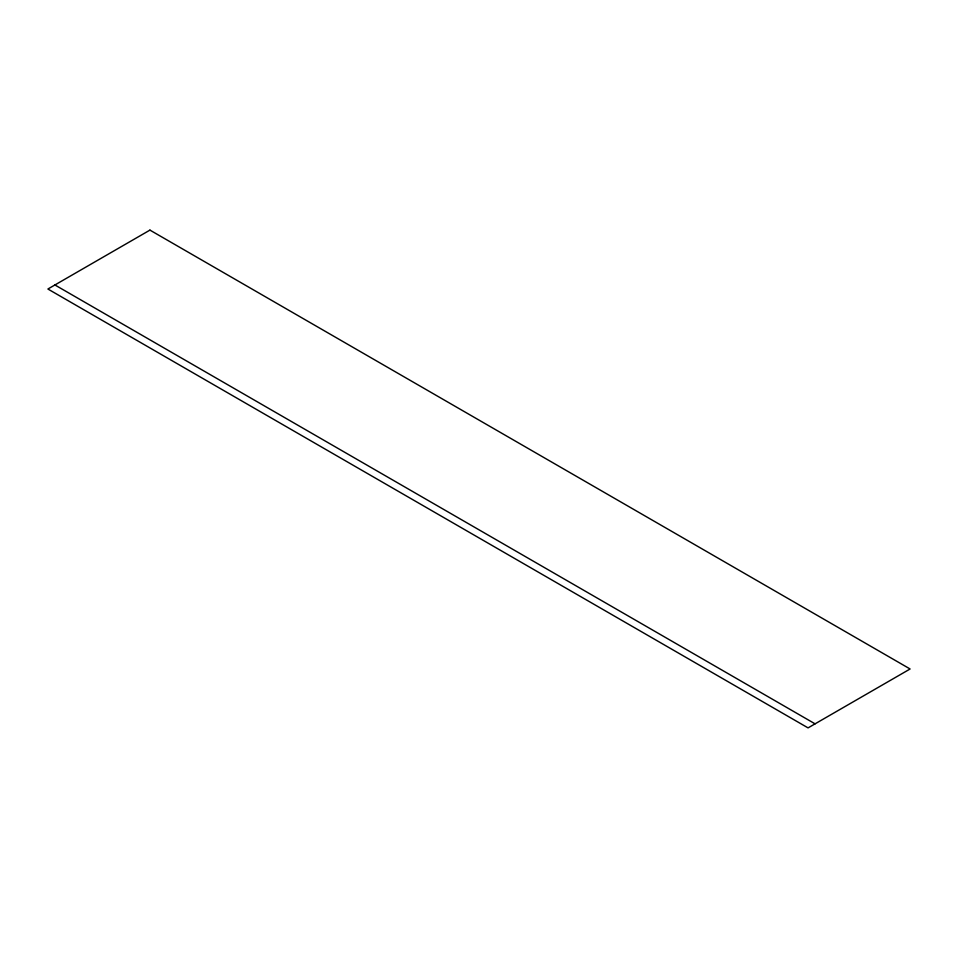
<?xml version="1.0" encoding="UTF-8"?>
<svg xmlns="http://www.w3.org/2000/svg" width="958" height="958" viewBox="0 0 958 958"><rect width="100%" height="100%" fill="white"/><g stroke="black" fill="none" stroke-linecap="round" stroke-linejoin="round"><path stroke-width="1.44" d="M54.917 284.969L815.078 723.841M149.939 230.112L47.9 289.017L808.061 727.888L910.1 668.983L149.939 230.112"/></g></svg>
